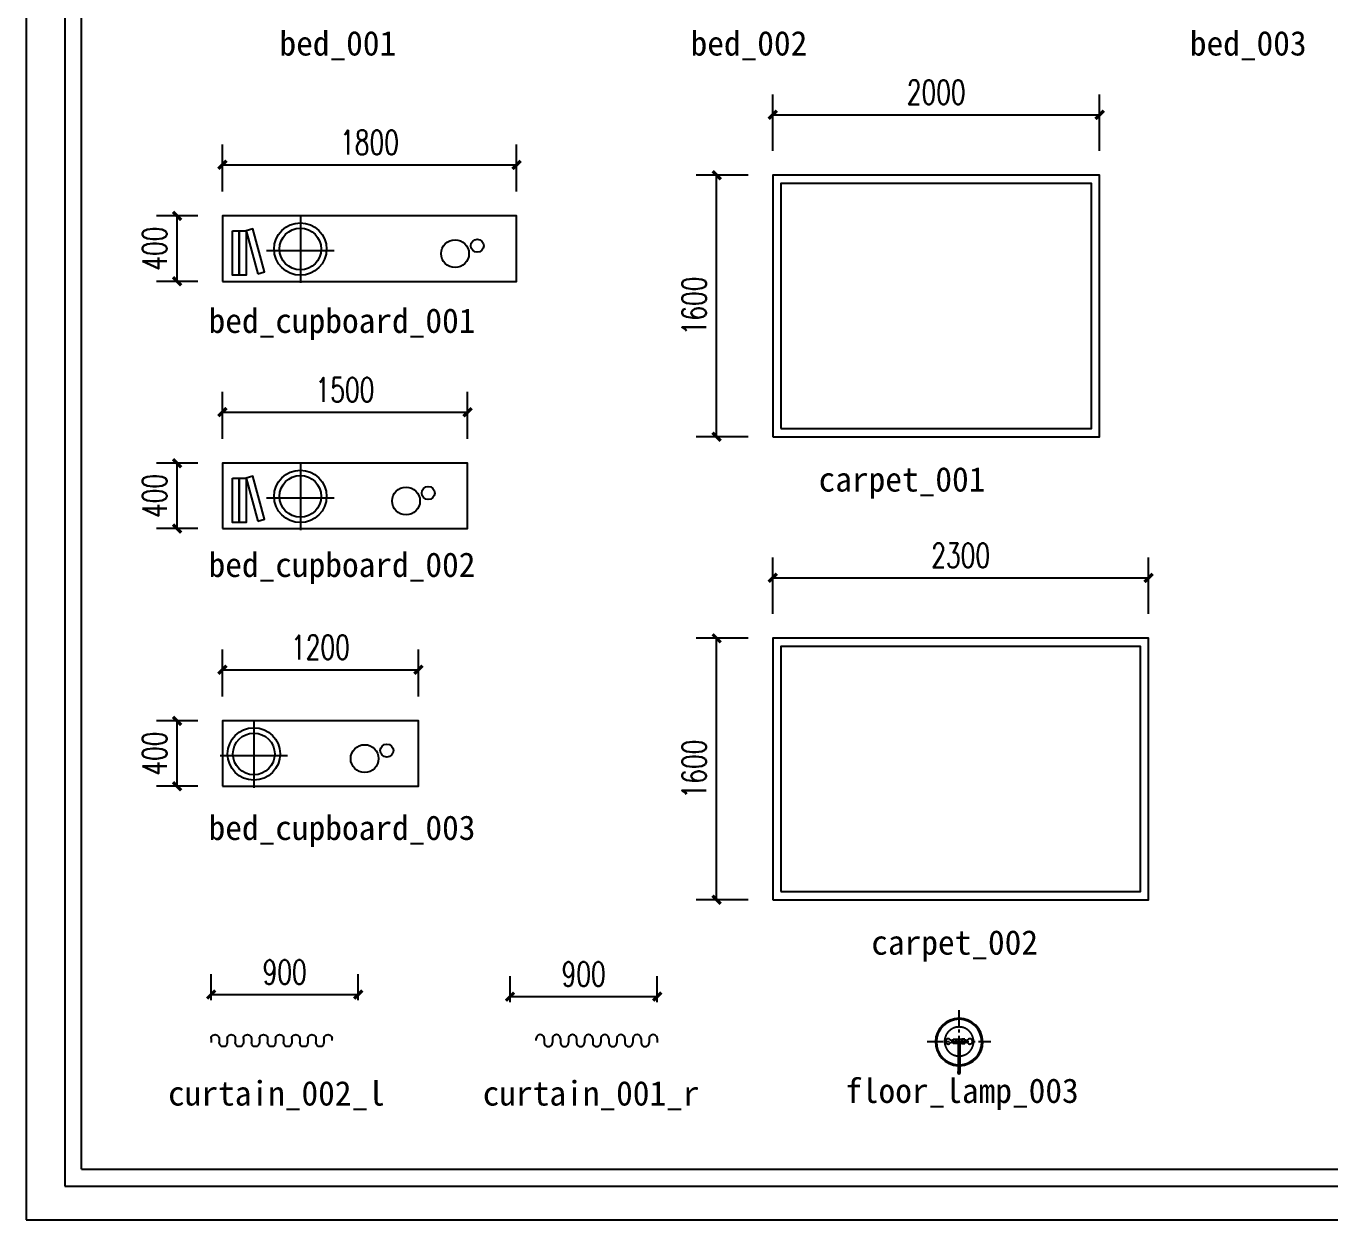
# Model space of a CAD drawing. Extents: x 23971 to 232415, y -48119 to 67869.
# Drawn here: x 149480 to 157458, y 35321 to 42625 of the extents above; entities that cross this region are included whole.
import ezdxf

# ---------------------------------------------------------------- set-up
doc = ezdxf.new("R2010")
doc.units = 0
doc.header["$LTSCALE"] = 1000
doc.header["$MEASUREMENT"] = 0
for name, pattern in [('$1$CENTER', [50.8, 31.75, -6.35, 6.35, -6.35]), ('DASHED', [0.75, 0.5, -0.25]), ('HIDDEN', [9.525, 6.35, -3.175])]:
    doc.linetypes.add(name, pattern=pattern)
for name, color, linetype in [('DS-DRAPERY', 32, 'Continuous'), ('PM-家具', 146, 'Continuous'), ('PUB_DIM', 3, 'Continuous'), ('WALL', 9, 'Continuous')]:
    doc.layers.add(name, color=color, linetype=linetype)
doc.styles.add('_TCH_DIM_T3', font='SIMPLEX', dxfattribs={"width": 0.705882, "bigfont": 'GBCBIG'})
doc.styles.get("Standard").update_dxf_attribs({"font": 'gbenor.shx', "bigfont": 'gbcbig.shx'})
doc.dimstyles.new('_TCH_ARCH&&50', dxfattribs={"dimtxt": 148.75, "dimasz": 50, "dimexe": 125, "dimexo": 150, "dimgap": 63.125, "dimtad": 1, "dimdec": 0, "dimzin": 0, "dimdsep": 46, "dimtxsty": '_TCH_DIM_T3', "dimblk": 'ARCHTICK', "dimcen": 0.09, "dimclrt": 7, "dimazin": 2, "dimtfac": 1, "dimtdec": 0, "dimtix": 1, "dimtmove": 2, "dimatfit": 3, "dimfxl": 100, "dimtolj": 1, "dimtzin": 0, "dimarcsym": 0})

# ---------------------------------------------------------------- blocks, each defined once
blk = doc.blocks.new('次卧摆放方案图例')
at = {"color": 251}
for p, q in [((65764.7, 2265.3), (65764.7, -7996.3)), ((65764.7, -7996.3), (80419.2, -7996.3))]:
    blk.add_line(p, q, dxfattribs=at)
for q in [(65868.1, 2162), (80315.9, -7892.9)]:
    blk.add_line((65868.1, -7892.9), q)
blk.add_lwpolyline([(65528.4, -8203), (80625.9, -8203), (80625.9, 2472), (65528.4, 2472)], close=True)
blk = doc.blocks.new('A$C09607DE0')
at = {"color": 251, "ltscale": 50}
for p, q in [((211, 545), (211, 0)), ((483, 258), (-61, 258))]:
    blk.add_line(p, q, dxfattribs=at)
blk.add_circle((211, 272), 211)
blk.add_circle((211, 272), 168, dxfattribs=at)
blk = doc.blocks.new('次卧1800边柜')
at = {"layer": 'PM-家具'}
blk.add_lwpolyline([(11133.3, -29841.4), (12933.3, -29841.4), (12933.3, -29441.4), (11133.3, -29441.4)], close=True, dxfattribs=at)
at = {"layer": 'PM-家具', "color": 251}
for points in [[(11194.2, -29531.5), (11236.5, -29531.5), (11236.5, -29804.6), (11194.2, -29804.6)], [(11236.5, -29531.5), (11278.9, -29531.5), (11278.9, -29804.6), (11236.5, -29804.6)], [(11350.7, -29795), (11391.5, -29783.8), (11319.8, -29520.4), (11278.9, -29531.5)]]:
    blk.add_lwpolyline(points, close=True, dxfattribs=at)
for centre, radius in [((12557.2, -29671.9, 0), 85), ((12693.1, -29623.3), 40)]:
    blk.add_circle(centre, radius, dxfattribs=at)
at = {"layer": 'PM-家具', "xscale": 0.7600000000093132, "yscale": 0.7600000000093132, "zscale": 0.7600000000093132}
blk.add_blockref('A$C09607DE0', (11449.9, -29850.4), dxfattribs=at)
blk = doc.blocks.new('次卧1500边柜')
at = {"layer": 'PM-家具'}
blk.add_lwpolyline([(11133.3, -31354.7), (12633.3, -31354.7), (12633.3, -30954.7), (11133.3, -30954.7)], close=True, dxfattribs=at)
at = {"layer": 'PM-家具', "color": 251}
for points in [[(11350.7, -31308.3), (11391.5, -31297.1), (11319.8, -31033.7), (11278.9, -31044.8)], [(11194.2, -31044.8), (11236.5, -31044.8), (11236.5, -31317.9), (11194.2, -31317.9)], [(11236.5, -31044.8), (11278.9, -31044.8), (11278.9, -31317.9), (11236.5, -31317.9)]]:
    blk.add_lwpolyline(points, close=True, dxfattribs=at)
for centre, radius in [((12257.2, -31185.2, 0), 85), ((12393.1, -31136.6), 40)]:
    blk.add_circle(centre, radius, dxfattribs=at)
at = {"layer": 'PM-家具', "xscale": 0.7600000000093132, "yscale": 0.7600000000093132, "zscale": 0.7600000000093132}
blk.add_blockref('A$C09607DE0', (11449.9, -31363.7), dxfattribs=at)
blk = doc.blocks.new('次卧1200边柜')
at = {"layer": 'PM-家具'}
blk.add_lwpolyline([(11133.3, -32930.9), (12333.3, -32930.9), (12333.3, -32530.9), (11133.3, -32530.9)], close=True, dxfattribs=at)
at = {"layer": 'PM-家具', "color": 251}
for centre, radius in [((12003.5, -32761.5, 0), 85), ((12139.4, -32712.9), 40)]:
    blk.add_circle(centre, radius, dxfattribs=at)
at = {"layer": 'WALL'}
blk.add_lwpolyline([(11133.3, -32930.9), (12333.3, -32930.9), (12333.3, -32530.9), (11133.3, -32530.9)], close=True, dxfattribs=at)
at = {"layer": 'PM-家具', "xscale": 0.7600000000093132, "yscale": 0.7600000000093132, "zscale": 0.7600000000093132}
blk.add_blockref('A$C09607DE0', (11165.5, -32939.9), dxfattribs=at)
blk = doc.blocks.new('B14-1')
for p, q in [((-933, 124), (-933, 148)), ((-837, 148), (-837, 100)), ((-741, 148), (-741, 100)), ((-645, 148), (-645, 100)), ((-549, 148), (-549, 100)), ((-453, 148), (-453, 100)), ((-357, 148), (-357, 100)), ((-261, 148), (-261, 100)), ((-165, 148), (-165, 100)), ((-69, 148), (-69, 100)), ((27, 148), (27, 100)), ((123, 148), (123, 100)), ((219, 148), (219, 100)), ((315, 148), (315, 100)), ((411, 148), (411, 100)), ((507, 148), (507, 100))]:
    blk.add_line(p, q)
blk.add_lwpolyline([(-933, 124, 0, 0, 0), (-1137, 124, 90, 0, 0), (-1245, 124, 0, 0, 0)], format="xyseb")
for centre, start, end in [((-885, 148), 360, 180.0002), ((-693, 148), 360, 180.0002), ((-501, 148), 360, 180.0002), ((-309, 148), 360, 180.0002), ((-117, 148), 360, 180.0002), ((75, 148), 0, 180.0002), ((267, 148), 0, 180.0002), ((459, 148), 0, 180.0002), ((-789, 100), 180, 360), ((-597, 100), 180, 360), ((-405, 100), 180, 360), ((-213, 100), 180, 360), ((-21, 100), 180, 0), ((171, 100), 180, 0), ((363, 100), 180, 0)]:
    blk.add_arc(centre, 48, start, end)
blk = doc.blocks.new('MUR-515-LT FLOOR LAMP')
at = {"linetype": '$1$CENTER', "ltscale": 0.005}
for p, q in [((0, 315), (0, -317)), ((310, 0), (-319, 0))]:
    blk.add_line(p, q, dxfattribs=at)
at = {"color": 251}
for p, q in [((1, 7), (-307, 7)), ((1, -8), (-307, -8))]:
    blk.add_line(p, q, dxfattribs=at)
at = {"color": 251, "linetype": 'DASHED', "ltscale": 5}
for p, q in [((-21, 27), (22, 27)), ((-21, 27), (-21, 27)), ((-11, 66), (-11, 58)), ((11, 66), (11, 58)), ((-21, -27), (-21, -27)), ((-11, -66), (-11, -58)), ((11, -66), (11, -58))]:
    blk.add_line(p, q, dxfattribs=at)
for points in [[(-21, 27), (-21, 58), (22, 58), (22, 27)], [(-21, 58), (22, 58), (22, -58), (-21, -58)], [(-21, -27), (-21, -58), (22, -58), (22, -27)]]:
    blk.add_lwpolyline(points, close=True, dxfattribs=at)
for centre, radius, start, end in [((-6, -1), 235, 181.5962, 177.9399), ((-308, 0), 13.5, 33.6417, 326.3583), ((-308, 0), 7.54, 84.2473, 275.7527)]:
    blk.add_arc(centre, radius, start, end)
at = {"color": 251}
for centre, radius, start, end in [((-6, -1), 225, 181.6671, 177.8483), ((0, 0), 7.56, 278.5708, 95.4377)]:
    blk.add_arc(centre, radius, start, end, dxfattribs=at)
at = {"linetype": 'HIDDEN'}
blk.add_arc((-1, -1), 144, 182.6044, 176.6382, dxfattribs=at)
at = {"color": 251, "linetype": 'DASHED', "ltscale": 5}
for centre, radius, start, end in [((0, 108), 25.9, 320.1287, 219.8713), ((-50, 67), 39.2, 359.3719, 39.7826), ((51, 67), 39.2, 140.2174, 180.6281), ((0, -108), 25.9, 140.1287, 39.8713), ((-50, -67), 39.2, 320.2174, 0.6281), ((51, -67), 39.2, 179.3719, 219.7826)]:
    blk.add_arc(centre, radius, start, end, dxfattribs=at)
blk = doc.blocks.new('_ArchTick')
at = {"color": 0, "linetype": 'ByBlock', "const_width": 0.4}
blk.add_lwpolyline([(-0.5, -0.5), (0.5, 0.5)], dxfattribs=at)
blk = doc.blocks.new('*D58')
at = {"layer": 'Defpoints', "color": 0, "transparency": 16777216}
for p in [(153341.7, 36687.1), (152441.7, 36503.5), (153341.7, 36503.5)]:
    blk.add_point(p, dxfattribs=at)
at = {"layer": 'PUB_DIM', "color": 0, "lineweight": -2, "transparency": 16777216}
for p, q in [((152441.7, 36653.5), (152441.7, 36812.1)), ((153341.7, 36653.5), (153341.7, 36812.1)), ((152441.7, 36687.1), (153341.7, 36687.1))]:
    blk.add_line(p, q, dxfattribs=at)
at = {"layer": 'PUB_DIM', "color": 0, "lineweight": -2, "transparency": 16777216, "xscale": 50, "yscale": 50, "zscale": 50, "rotation": 180}
blk.add_blockref('_ArchTick', (152441.7, 36687.1), dxfattribs=at)
at = {"layer": 'PUB_DIM', "color": 0, "lineweight": -2, "transparency": 16777216, "xscale": 50, "yscale": 50, "zscale": 50}
blk.add_blockref('_ArchTick', (153341.7, 36687.1), dxfattribs=at)
at = {"layer": 'PUB_DIM', "color": 7, "transparency": 16777216, "insert": (152891.7, 36824.6), "char_height": 148.75, "attachment_point": 5, "style": '_TCH_DIM_T3'}
blk.add_mtext('\\A1;900', dxfattribs=at)
blk = doc.blocks.new('*D59')
at = {"layer": 'Defpoints', "color": 0, "transparency": 16777216}
for p in [(151512.4, 36699.5), (150612.4, 36515.8), (151512.4, 36515.8)]:
    blk.add_point(p, dxfattribs=at)
at = {"layer": 'PUB_DIM', "color": 0, "lineweight": -2, "transparency": 16777216}
for p, q in [((150612.4, 36665.8), (150612.4, 36824.5)), ((151512.4, 36665.8), (151512.4, 36824.5)), ((150612.4, 36699.5), (151512.4, 36699.5))]:
    blk.add_line(p, q, dxfattribs=at)
at = {"layer": 'PUB_DIM', "color": 0, "lineweight": -2, "transparency": 16777216, "xscale": 50, "yscale": 50, "zscale": 50, "rotation": 180}
blk.add_blockref('_ArchTick', (150612.4, 36699.5), dxfattribs=at)
at = {"layer": 'PUB_DIM', "color": 0, "lineweight": -2, "transparency": 16777216, "xscale": 50, "yscale": 50, "zscale": 50}
blk.add_blockref('_ArchTick', (151512.4, 36699.5), dxfattribs=at)
at = {"layer": 'PUB_DIM', "color": 7, "transparency": 16777216, "insert": (151062.4, 36837), "char_height": 148.75, "attachment_point": 5, "style": '_TCH_DIM_T3'}
blk.add_mtext('\\A1;900', dxfattribs=at)
blk = doc.blocks.new('*D68')
at = {"layer": 'Defpoints', "color": 0, "transparency": 16777216}
for p in [(156349.1, 39249), (154049.1, 38879.2), (156349.1, 38879.2)]:
    blk.add_point(p, dxfattribs=at)
at = {"layer": 'PUB_DIM', "color": 0, "lineweight": -2, "transparency": 16777216}
for p, q in [((154049.1, 39029.2), (154049.1, 39374)), ((156349.1, 39029.2), (156349.1, 39374)), ((154049.1, 39249), (156349.1, 39249))]:
    blk.add_line(p, q, dxfattribs=at)
at = {"layer": 'PUB_DIM', "color": 0, "lineweight": -2, "transparency": 16777216, "xscale": 50, "yscale": 50, "zscale": 50, "rotation": 180}
blk.add_blockref('_ArchTick', (154049.1, 39249), dxfattribs=at)
at = {"layer": 'PUB_DIM', "color": 0, "lineweight": -2, "transparency": 16777216, "xscale": 50, "yscale": 50, "zscale": 50}
blk.add_blockref('_ArchTick', (156349.1, 39249), dxfattribs=at)
at = {"layer": 'PUB_DIM', "color": 7, "transparency": 16777216, "insert": (155199.1, 39386.5), "char_height": 148.75, "attachment_point": 5, "style": '_TCH_DIM_T3'}
blk.add_mtext('\\A1;2300', dxfattribs=at)
blk = doc.blocks.new('*D69')
at = {"layer": 'Defpoints', "color": 0, "transparency": 16777216}
for p in [(153705.7, 38879.2), (154049.1, 38879.2), (154049.1, 37279.2)]:
    blk.add_point(p, dxfattribs=at)
at = {"layer": 'PUB_DIM', "color": 0, "lineweight": -2, "transparency": 16777216}
for p, q in [((153899.1, 38879.2), (153580.7, 38879.2)), ((153705.7, 37279.2), (153705.7, 38879.2)), ((153899.1, 37279.2), (153580.7, 37279.2))]:
    blk.add_line(p, q, dxfattribs=at)
at = {"layer": 'PUB_DIM', "color": 0, "lineweight": -2, "transparency": 16777216, "xscale": 50, "yscale": 50, "zscale": 50}
for p, rotation in [((153705.7, 38879.2), 90), ((153705.7, 37279.2), 270)]:
    blk.add_blockref('_ArchTick', p, dxfattribs=dict(at, rotation=rotation))
at = {"layer": 'PUB_DIM', "color": 7, "transparency": 16777216, "insert": (153568.2, 38079.2), "char_height": 148.75, "attachment_point": 5, "rotation": 90, "style": '_TCH_DIM_T3'}
blk.add_mtext('\\A1;1600', dxfattribs=at)
blk = doc.blocks.new('*D70')
at = {"layer": 'Defpoints', "color": 0, "transparency": 16777216}
for p in [(156049.1, 42082.7), (154049.1, 41712.9), (156049.1, 41712.9)]:
    blk.add_point(p, dxfattribs=at)
at = {"layer": 'PUB_DIM', "color": 0, "lineweight": -2, "transparency": 16777216}
for p, q in [((154049.1, 41862.9), (154049.1, 42207.7)), ((156049.1, 41862.9), (156049.1, 42207.7)), ((154049.1, 42082.7), (156049.1, 42082.7))]:
    blk.add_line(p, q, dxfattribs=at)
at = {"layer": 'PUB_DIM', "color": 0, "lineweight": -2, "transparency": 16777216, "xscale": 50, "yscale": 50, "zscale": 50, "rotation": 180}
blk.add_blockref('_ArchTick', (154049.1, 42082.7), dxfattribs=at)
at = {"layer": 'PUB_DIM', "color": 0, "lineweight": -2, "transparency": 16777216, "xscale": 50, "yscale": 50, "zscale": 50}
blk.add_blockref('_ArchTick', (156049.1, 42082.7), dxfattribs=at)
at = {"layer": 'PUB_DIM', "color": 7, "transparency": 16777216, "insert": (155049.1, 42220.2), "char_height": 148.75, "attachment_point": 5, "style": '_TCH_DIM_T3'}
blk.add_mtext('\\A1;2000', dxfattribs=at)
blk = doc.blocks.new('*D71')
at = {"layer": 'Defpoints', "color": 0, "transparency": 16777216}
for p in [(153705.7, 41712.9), (154049.1, 41712.9), (154049.1, 40112.9)]:
    blk.add_point(p, dxfattribs=at)
at = {"layer": 'PUB_DIM', "color": 0, "lineweight": -2, "transparency": 16777216}
for p, q in [((153899.1, 41712.9), (153580.7, 41712.9)), ((153705.7, 40112.9), (153705.7, 41712.9)), ((153899.1, 40112.9), (153580.7, 40112.9))]:
    blk.add_line(p, q, dxfattribs=at)
at = {"layer": 'PUB_DIM', "color": 0, "lineweight": -2, "transparency": 16777216, "xscale": 50, "yscale": 50, "zscale": 50}
for p, rotation in [((153705.7, 41712.9), 90), ((153705.7, 40112.9), 270)]:
    blk.add_blockref('_ArchTick', p, dxfattribs=dict(at, rotation=rotation))
at = {"layer": 'PUB_DIM', "color": 7, "transparency": 16777216, "insert": (153568.2, 40912.9), "char_height": 148.75, "attachment_point": 5, "rotation": 90, "style": '_TCH_DIM_T3'}
blk.add_mtext('\\A1;1600', dxfattribs=at)
blk = doc.blocks.new('*D72')
at = {"layer": 'Defpoints', "color": 0, "transparency": 16777216}
for p in [(150404.1, 38374), (150681.4, 38374), (150681.4, 37974)]:
    blk.add_point(p, dxfattribs=at)
at = {"layer": 'PUB_DIM', "color": 0, "lineweight": -2, "transparency": 16777216}
for p, q in [((150531.4, 38374), (150279.1, 38374)), ((150404.1, 37974), (150404.1, 38374)), ((150531.4, 37974), (150279.1, 37974))]:
    blk.add_line(p, q, dxfattribs=at)
at = {"layer": 'PUB_DIM', "color": 0, "lineweight": -2, "transparency": 16777216, "xscale": 50, "yscale": 50, "zscale": 50}
for p, rotation in [((150404.1, 38374), 90), ((150404.1, 37974), 270)]:
    blk.add_blockref('_ArchTick', p, dxfattribs=dict(at, rotation=rotation))
at = {"layer": 'PUB_DIM', "color": 7, "transparency": 16777216, "insert": (150266.6, 38174), "char_height": 148.75, "attachment_point": 5, "rotation": 90, "style": '_TCH_DIM_T3'}
blk.add_mtext('\\A1;400', dxfattribs=at)
blk = doc.blocks.new('*D73')
at = {"layer": 'Defpoints', "color": 0, "transparency": 16777216}
for p in [(151881.4, 38686.6), (150681.4, 38374), (151881.4, 38374)]:
    blk.add_point(p, dxfattribs=at)
at = {"layer": 'PUB_DIM', "color": 0, "lineweight": -2, "transparency": 16777216}
for p, q in [((150681.4, 38524), (150681.4, 38811.6)), ((151881.4, 38524), (151881.4, 38811.6)), ((150681.4, 38686.6), (151881.4, 38686.6))]:
    blk.add_line(p, q, dxfattribs=at)
at = {"layer": 'PUB_DIM', "color": 0, "lineweight": -2, "transparency": 16777216, "xscale": 50, "yscale": 50, "zscale": 50, "rotation": 180}
blk.add_blockref('_ArchTick', (150681.4, 38686.6), dxfattribs=at)
at = {"layer": 'PUB_DIM', "color": 0, "lineweight": -2, "transparency": 16777216, "xscale": 50, "yscale": 50, "zscale": 50}
blk.add_blockref('_ArchTick', (151881.4, 38686.6), dxfattribs=at)
at = {"layer": 'PUB_DIM', "color": 7, "transparency": 16777216, "insert": (151281.4, 38824.1), "char_height": 148.75, "attachment_point": 5, "style": '_TCH_DIM_T3'}
blk.add_mtext('\\A1;1200', dxfattribs=at)
blk = doc.blocks.new('*D74')
at = {"layer": 'Defpoints', "color": 0, "transparency": 16777216}
for p in [(150404.1, 39950.2), (150681.4, 39950.2), (150681.4, 39550.2)]:
    blk.add_point(p, dxfattribs=at)
at = {"layer": 'PUB_DIM', "color": 0, "lineweight": -2, "transparency": 16777216}
for p, q in [((150531.4, 39950.2), (150279.1, 39950.2)), ((150404.1, 39550.2), (150404.1, 39950.2)), ((150531.4, 39550.2), (150279.1, 39550.2))]:
    blk.add_line(p, q, dxfattribs=at)
at = {"layer": 'PUB_DIM', "color": 0, "lineweight": -2, "transparency": 16777216, "xscale": 50, "yscale": 50, "zscale": 50}
for p, rotation in [((150404.1, 39950.2), 90), ((150404.1, 39550.2), 270)]:
    blk.add_blockref('_ArchTick', p, dxfattribs=dict(at, rotation=rotation))
at = {"layer": 'PUB_DIM', "color": 7, "transparency": 16777216, "insert": (150266.6, 39750.2), "char_height": 148.75, "attachment_point": 5, "rotation": 90, "style": '_TCH_DIM_T3'}
blk.add_mtext('\\A1;400', dxfattribs=at)
blk = doc.blocks.new('*D75')
at = {"layer": 'Defpoints', "color": 0, "transparency": 16777216}
for p in [(152181.4, 40262.9), (150681.4, 39950.2), (152181.4, 39950.2)]:
    blk.add_point(p, dxfattribs=at)
at = {"layer": 'PUB_DIM', "color": 0, "lineweight": -2, "transparency": 16777216}
for p, q in [((150681.4, 40100.2), (150681.4, 40387.9)), ((152181.4, 40100.2), (152181.4, 40387.9)), ((150681.4, 40262.9), (152181.4, 40262.9))]:
    blk.add_line(p, q, dxfattribs=at)
at = {"layer": 'PUB_DIM', "color": 0, "lineweight": -2, "transparency": 16777216, "xscale": 50, "yscale": 50, "zscale": 50, "rotation": 180}
blk.add_blockref('_ArchTick', (150681.4, 40262.9), dxfattribs=at)
at = {"layer": 'PUB_DIM', "color": 0, "lineweight": -2, "transparency": 16777216, "xscale": 50, "yscale": 50, "zscale": 50}
blk.add_blockref('_ArchTick', (152181.4, 40262.9), dxfattribs=at)
at = {"layer": 'PUB_DIM', "color": 7, "transparency": 16777216, "insert": (151431.4, 40400.4), "char_height": 148.75, "attachment_point": 5, "style": '_TCH_DIM_T3'}
blk.add_mtext('\\A1;1500', dxfattribs=at)
blk = doc.blocks.new('*D76')
at = {"layer": 'Defpoints', "color": 0, "transparency": 16777216}
for p in [(150404.1, 41463.5), (150681.4, 41463.5), (150681.4, 41063.5)]:
    blk.add_point(p, dxfattribs=at)
at = {"layer": 'PUB_DIM', "color": 0, "lineweight": -2, "transparency": 16777216}
for p, q in [((150531.4, 41463.5), (150279.1, 41463.5)), ((150404.1, 41063.5), (150404.1, 41463.5)), ((150531.4, 41063.5), (150279.1, 41063.5))]:
    blk.add_line(p, q, dxfattribs=at)
at = {"layer": 'PUB_DIM', "color": 0, "lineweight": -2, "transparency": 16777216, "xscale": 50, "yscale": 50, "zscale": 50}
for p, rotation in [((150404.1, 41463.5), 90), ((150404.1, 41063.5), 270)]:
    blk.add_blockref('_ArchTick', p, dxfattribs=dict(at, rotation=rotation))
at = {"layer": 'PUB_DIM', "color": 7, "transparency": 16777216, "insert": (150266.6, 41263.5), "char_height": 148.75, "attachment_point": 5, "rotation": 90, "style": '_TCH_DIM_T3'}
blk.add_mtext('\\A1;400', dxfattribs=at)
blk = doc.blocks.new('*D77')
at = {"layer": 'Defpoints', "color": 0, "transparency": 16777216}
for p in [(152481.4, 41776.2), (150681.4, 41463.5), (152481.4, 41463.5)]:
    blk.add_point(p, dxfattribs=at)
at = {"layer": 'PUB_DIM', "color": 0, "lineweight": -2, "transparency": 16777216}
for p, q in [((150681.4, 41613.5), (150681.4, 41901.2)), ((152481.4, 41613.5), (152481.4, 41901.2)), ((150681.4, 41776.2), (152481.4, 41776.2))]:
    blk.add_line(p, q, dxfattribs=at)
at = {"layer": 'PUB_DIM', "color": 0, "lineweight": -2, "transparency": 16777216, "xscale": 50, "yscale": 50, "zscale": 50, "rotation": 180}
blk.add_blockref('_ArchTick', (150681.4, 41776.2), dxfattribs=at)
at = {"layer": 'PUB_DIM', "color": 0, "lineweight": -2, "transparency": 16777216, "xscale": 50, "yscale": 50, "zscale": 50}
blk.add_blockref('_ArchTick', (152481.4, 41776.2), dxfattribs=at)
at = {"layer": 'PUB_DIM', "color": 7, "transparency": 16777216, "insert": (151581.4, 41913.7), "char_height": 148.75, "attachment_point": 5, "style": '_TCH_DIM_T3'}
blk.add_mtext('\\A1;1800', dxfattribs=at)

msp = doc.modelspace()

# ---------------------------------------------------------------- linework, layer by layer
at = {"layer": 'PM-家具'}
for points in [[(154049.1, 40112.9), (156049.1, 40112.9), (156049.1, 41712.9), (154049.1, 41712.9)], [(154049.1, 37279.2), (156349.1, 37279.2), (156349.1, 38879.2), (154049.1, 38879.2)]]:
    msp.add_lwpolyline(points, close=True, dxfattribs=at)
at = {"layer": 'PM-家具', "color": 251}
for points in [[(154099.1, 40162.9), (155999.1, 40162.9), (155999.1, 41662.9), (154099.1, 41662.9)], [(154099.1, 37329.2), (156299.1, 37329.2), (156299.1, 38829.2), (154099.1, 38829.2)]]:
    msp.add_lwpolyline(points, close=True, dxfattribs=at)

# ---------------------------------------------------------------- block references
msp.add_blockref('次卧摆放方案图例', (83951.7, 43523.5))
at = {"layer": 'DS-DRAPERY', "yscale": 0.5138421538021635, "zscale": 0.5138421538021635}
for p, xscale in [((150872.9, 36354), -0.5138421538021635), ((153081.3, 36354), 0.5138421538021635)]:
    msp.add_blockref('B14-1', p, dxfattribs=dict(at, xscale=xscale))
at = {"layer": 'PM-家具'}
for name in ['次卧1800边柜', '次卧1500边柜', '次卧1200边柜']:
    msp.add_blockref(name, (139548.1, 70904.9), dxfattribs=at)
at = {"layer": 'PM-家具', "xscale": 0.6169363531274308, "yscale": 0.6169363531274308, "zscale": 0.6169363531274308, "rotation": 89.99669387494488}
msp.add_blockref('MUR-515-LT FLOOR LAMP', (155188.6, 36412.8), dxfattribs=at)

# ---------------------------------------------------------------- texts
at = {"char_height": 150, "attachment_point": 1}
for s, insert in [('{\\f@FangSong|b0|i0|c134|p49;bed_001}', (151030.7, 42595.2)), ('{\\f@FangSong|b0|i0|c134|p49;bed_002}', (153546.3, 42595.2)), ('{\\f@FangSong|b0|i0|c134|p49;bed_003}', (156601.4, 42595.2)), ('{\\f@FangSong|b0|i0|c134|p49;bed_cupboard_001}', (150597, 40898.1)), ('{\\f@FangSong|b0|i0|c134|p49;carpet_001}', (154329.7, 39927.2)), ('{\\f@FangSong|b0|i0|c134|p49;bed_cupboard_002}', (150597, 39404.8)), ('{\\f@FangSong|b0|i0|c134|p49;bed_cupboard_003}', (150597, 37795.3)), ('{\\f@FangSong|b0|i0|c134|p49;carpet_002}', (154651.9, 37093.5)), ('{\\f@FangSong|b0|i0|c134|p49;curtain_002_l}', (150349.1, 36170.3)), ('{\\f@FangSong|b0|i0|c134|p49;curtain_001_r}', (152274.4, 36170.3)), ('{\\f@FangSong|b0|i0|c134|p49;floor_lamp_003}', (154492.6, 36186.4))]:
    msp.add_mtext_dynamic_manual_height_columns(s, width=1434.402, gutter_width=1750, heights=[0], dxfattribs=dict(at, insert=insert))

# ---------------------------------------------------------------- dimensions: what is measured, and where the dimension line sits
at = {"layer": 'PUB_DIM'}
for p1, p2, distance, picture, middle in [((154049.1, 41712.9), (156049.1, 41712.9), 369.9, '*D70', (155049.1, 42220.2)), ((150681.4, 41463.5), (152481.4, 41463.5), 312.7, '*D77', (151581.4, 41913.7)), ((154049.1, 40112.9), (154049.1, 41712.9), 343.3, '*D71', (153568.2, 40912.9)), ((150681.4, 41063.5), (150681.4, 41463.5), 277.3, '*D76', (150266.6, 41263.5)), ((150681.4, 39950.2), (152181.4, 39950.2), 312.7, '*D75', (151431.4, 40400.4)), ((150681.4, 39550.2), (150681.4, 39950.2), 277.3, '*D74', (150266.6, 39750.2)), ((154049.1, 38879.2), (156349.1, 38879.2), 369.9, '*D68', (155199.1, 39386.5)), ((150681.4, 38374), (151881.4, 38374), 312.7, '*D73', (151281.4, 38824.1)), ((154049.1, 37279.2), (154049.1, 38879.2), 343.3, '*D69', (153568.2, 38079.2)), ((150681.4, 37974), (150681.4, 38374), 277.3, '*D72', (150266.6, 38174)), ((150612.4, 36515.8), (151512.4, 36515.8), 183.7, '*D59', (151062.4, 36837)), ((152441.7, 36503.5), (153341.7, 36503.5), 183.7, '*D58', (152891.7, 36824.6))]:
    dim = msp.add_aligned_dim(p1=p1, p2=p2, distance=distance, dimstyle='_TCH_ARCH&&50', dxfattribs=at)
    dim.commit()
    dim.dimension.update_dxf_attribs({"geometry": picture, "text_midpoint": middle})

doc.saveas('drawing.dxf')
